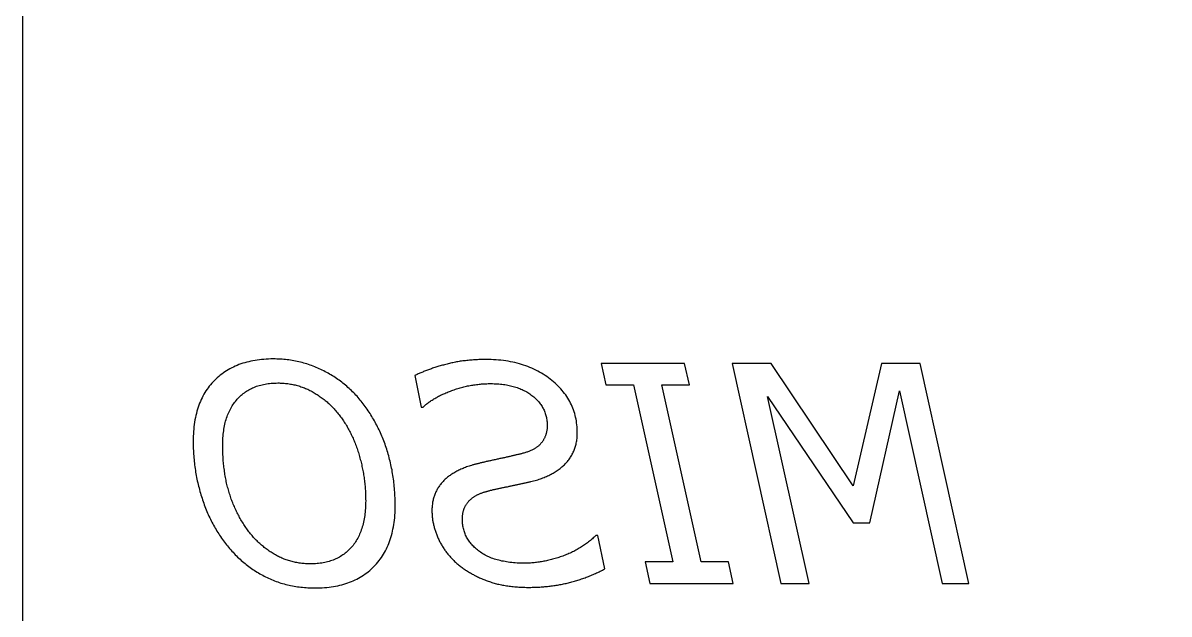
# Model space of a CAD drawing. Extents: x 0.1 to 5.4, y -0.8 to 9.9.
# Drawn here: x 0.074 to 2.662, y 7.257 to 8.592 of the extents above; entities that cross this region are included whole.
import ezdxf

# ---------------------------------------------------------------- set-up
doc = ezdxf.new("R2010")
doc.units = 0
doc.layers.add('CAPA_1', color=7, linetype='CONTINUOUS')

msp = doc.modelspace()

# ---------------------------------------------------------------- linework, layer by layer
at = {"layer": 'CAPA_1', "color": 7}
for points in [[(0.0738, 9.9262), (2.728, 9.9262), (2.728, 0.0738), (0.0738, 0.0738)], [(1.4898, 7.3264), (1.6782, 7.3264), (1.6676, 7.3747), (1.6054, 7.3747), (1.5166, 7.7744), (1.5789, 7.7744), (1.5683, 7.8227), (1.3799, 7.8227), (1.3904, 7.7744), (1.4527, 7.7744), (1.5415, 7.3747), (1.4792, 7.3747)], [(1.7858, 7.3264), (1.8497, 7.3264), (1.7558, 7.7481), (1.949, 7.4631), (1.9867, 7.4631), (2.0537, 7.7611), (2.1502, 7.3264), (2.2099, 7.3264), (2.1001, 7.8227), (2.0132, 7.8227), (1.949, 7.5464), (1.7638, 7.8227), (1.676, 7.8227)], [(0.4582, 7.6471)], [(0.5793, 7.4498)]]:
    msp.add_lwpolyline(points, close=True, dxfattribs=at)
for points in [[(0.6393, 7.833), (0.6339, 7.833), (0.6286, 7.8328), (0.6233, 7.8326), (0.6181, 7.8322), (0.613, 7.8318), (0.6079, 7.8312), (0.603, 7.8306), (0.5981, 7.8298), (0.5933, 7.829), (0.5885, 7.828), (0.5838, 7.8269), (0.5793, 7.8258), (0.5747, 7.8245), (0.5703, 7.8232), (0.5659, 7.8217), (0.5617, 7.8202), (0.5575, 7.8185), (0.5533, 7.8167), (0.5493, 7.8149), (0.5453, 7.8129), (0.5414, 7.8109), (0.5375, 7.8087), (0.5338, 7.8064), (0.5301, 7.8041), (0.5265, 7.8016), (0.523, 7.799), (0.5195, 7.7964), (0.5161, 7.7936), (0.5128, 7.7907), (0.5096, 7.7878), (0.5065, 7.7847)], [(0.7533, 7.8061), (0.75, 7.8078), (0.7466, 7.8094), (0.7432, 7.811), (0.7397, 7.8126), (0.7363, 7.8141), (0.7328, 7.8155), (0.7293, 7.8169), (0.7258, 7.8182), (0.7223, 7.8194), (0.7187, 7.8207), (0.7151, 7.8218), (0.7115, 7.8229), (0.7079, 7.8239), (0.7043, 7.8249), (0.7006, 7.8258), (0.697, 7.8267), (0.6933, 7.8275), (0.6895, 7.8283), (0.6858, 7.829), (0.682, 7.8296), (0.6783, 7.8302), (0.6745, 7.8308), (0.6706, 7.8312), (0.6668, 7.8317), (0.6629, 7.832), (0.6591, 7.8323), (0.6551, 7.8326), (0.6512, 7.8328), (0.6473, 7.8329), (0.6433, 7.833), (0.6393, 7.833)], [(1.0289, 7.8208), (1.0263, 7.8201), (1.0237, 7.8194), (1.0211, 7.8187), (1.0186, 7.818), (1.0161, 7.8172), (1.0135, 7.8165), (1.0111, 7.8158), (1.0086, 7.815), (1.0062, 7.8143), (1.0038, 7.8135), (1.0014, 7.8127), (0.999, 7.8119), (0.9967, 7.8111), (0.9944, 7.8103), (0.9921, 7.8095), (0.9898, 7.8087), (0.9876, 7.8079), (0.9853, 7.8071), (0.9831, 7.8062), (0.981, 7.8054), (0.9788, 7.8045), (0.9767, 7.8036), (0.9746, 7.8028), (0.9725, 7.8019), (0.9705, 7.801), (0.9685, 7.8001), (0.9665, 7.7992), (0.9645, 7.7982), (0.9625, 7.7973), (0.9606, 7.7964), (0.9587, 7.7954)], [(1.1193, 7.8318), (1.1161, 7.8318), (1.1129, 7.8318), (1.1098, 7.8317), (1.1066, 7.8316), (1.1035, 7.8315), (1.1004, 7.8314), (1.0973, 7.8312), (1.0942, 7.8311), (1.0912, 7.8309), (1.0881, 7.8307), (1.0851, 7.8304), (1.0821, 7.8302), (1.0792, 7.8299), (1.0762, 7.8296), (1.0733, 7.8292), (1.0704, 7.8289), (1.0675, 7.8285), (1.0646, 7.8281), (1.0617, 7.8277), (1.0589, 7.8272), (1.0561, 7.8267), (1.0533, 7.8262), (1.0505, 7.8257), (1.0477, 7.8252), (1.045, 7.8246), (1.0423, 7.824), (1.0396, 7.8234), (1.0369, 7.8228), (1.0342, 7.8221), (1.0316, 7.8215), (1.0289, 7.8208)], [(1.2685, 7.7845), (1.2647, 7.7875), (1.2609, 7.7904), (1.257, 7.7932), (1.253, 7.7959), (1.2489, 7.7985), (1.2448, 7.801), (1.2406, 7.8035), (1.2364, 7.8058), (1.2321, 7.808), (1.2277, 7.8101), (1.2232, 7.8121), (1.2187, 7.814), (1.2141, 7.8159), (1.2094, 7.8176), (1.2047, 7.8192), (1.1999, 7.8207), (1.195, 7.8222), (1.19, 7.8235), (1.185, 7.8247), (1.1799, 7.8259), (1.1748, 7.8269), (1.1695, 7.8278), (1.1642, 7.8287), (1.1589, 7.8294), (1.1534, 7.83), (1.1479, 7.8306), (1.1423, 7.831), (1.1367, 7.8314), (1.131, 7.8316), (1.1252, 7.8318), (1.1193, 7.8318)], [(0.8402, 7.7348), (0.8379, 7.7376), (0.8356, 7.7404), (0.8332, 7.7432), (0.8309, 7.746), (0.8284, 7.7487), (0.826, 7.7514), (0.8235, 7.754), (0.821, 7.7566), (0.8184, 7.7592), (0.8158, 7.7617), (0.8132, 7.7642), (0.8105, 7.7666), (0.8078, 7.769), (0.8051, 7.7714), (0.8023, 7.7737), (0.7995, 7.776), (0.7967, 7.7783), (0.7938, 7.7805), (0.7909, 7.7827), (0.788, 7.7849), (0.785, 7.787), (0.782, 7.7891), (0.7789, 7.7911), (0.7759, 7.7931), (0.7727, 7.7951), (0.7696, 7.797), (0.7664, 7.7989), (0.7632, 7.8007), (0.7599, 7.8025), (0.7567, 7.8043), (0.7533, 7.8061)], [(0.9587, 7.7954), (0.9731, 7.7244), (0.9775, 7.7244)], [(0.5065, 7.7847), (0.5034, 7.7816), (0.5004, 7.7783), (0.4976, 7.775), (0.4948, 7.7716), (0.4922, 7.7681), (0.4896, 7.7646), (0.4872, 7.7609), (0.4848, 7.7572), (0.4825, 7.7533), (0.4804, 7.7494), (0.4783, 7.7454), (0.4764, 7.7413), (0.4745, 7.7371), (0.4727, 7.7329), (0.4711, 7.7285), (0.4695, 7.7241), (0.4681, 7.7195), (0.4667, 7.7149), (0.4655, 7.7102), (0.4643, 7.7054), (0.4633, 7.7006), (0.4623, 7.6956), (0.4615, 7.6905), (0.4607, 7.6854), (0.4601, 7.6802), (0.4595, 7.6749), (0.459, 7.6695), (0.4587, 7.664), (0.4584, 7.6585), (0.4583, 7.6528), (0.4582, 7.6471)], [(0.5579, 7.7421), (0.56, 7.7444), (0.5622, 7.7467), (0.5644, 7.7489), (0.5667, 7.751), (0.5691, 7.753), (0.5715, 7.7549), (0.5739, 7.7568), (0.5764, 7.7586), (0.579, 7.7603), (0.5816, 7.7619), (0.5843, 7.7635), (0.587, 7.765), (0.5898, 7.7664), (0.5926, 7.7677), (0.5955, 7.769), (0.5985, 7.7702), (0.6015, 7.7713), (0.6045, 7.7723), (0.6077, 7.7733), (0.6108, 7.7742), (0.614, 7.775), (0.6173, 7.7757), (0.6206, 7.7763), (0.624, 7.7769), (0.6275, 7.7774), (0.6309, 7.7778), (0.6345, 7.7782), (0.6381, 7.7784), (0.6417, 7.7786), (0.6455, 7.7787), (0.6492, 7.7788)], [(0.6492, 7.7788), (0.6522, 7.7788), (0.6551, 7.7787), (0.658, 7.7786), (0.6609, 7.7784), (0.6637, 7.7782), (0.6666, 7.778), (0.6694, 7.7777), (0.6722, 7.7773), (0.675, 7.7769), (0.6778, 7.7765), (0.6805, 7.776), (0.6832, 7.7755), (0.686, 7.7749), (0.6886, 7.7743), (0.6913, 7.7736), (0.694, 7.7729), (0.6966, 7.7722), (0.6992, 7.7714), (0.7018, 7.7705), (0.7044, 7.7696), (0.707, 7.7687), (0.7095, 7.7677), (0.7121, 7.7667), (0.7146, 7.7656), (0.7171, 7.7645), (0.7195, 7.7633), (0.722, 7.7621), (0.7244, 7.7609), (0.7268, 7.7596), (0.7292, 7.7582), (0.7316, 7.7568)], [(1.0424, 7.7617), (1.0451, 7.7627), (1.0478, 7.7637), (1.0505, 7.7646), (1.0532, 7.7655), (1.056, 7.7664), (1.0587, 7.7672), (1.0615, 7.768), (1.0642, 7.7687), (1.067, 7.7695), (1.0698, 7.7702), (1.0726, 7.7708), (1.0754, 7.7715), (1.0782, 7.7721), (1.0811, 7.7727), (1.0839, 7.7732), (1.0867, 7.7737), (1.0896, 7.7742), (1.0924, 7.7746), (1.0953, 7.775), (1.0982, 7.7754), (1.1011, 7.7757), (1.104, 7.776), (1.1069, 7.7763), (1.1098, 7.7766), (1.1127, 7.7768), (1.1157, 7.7769), (1.1186, 7.7771), (1.1216, 7.7772), (1.1245, 7.7773), (1.1275, 7.7773), (1.1305, 7.7774)], [(1.1305, 7.7774), (1.1342, 7.7773), (1.1379, 7.7772), (1.1415, 7.7771), (1.1451, 7.7769), (1.1486, 7.7767), (1.1521, 7.7764), (1.1556, 7.776), (1.1589, 7.7756), (1.1623, 7.7751), (1.1656, 7.7746), (1.1688, 7.774), (1.172, 7.7734), (1.1751, 7.7727), (1.1782, 7.7719), (1.1813, 7.7711), (1.1843, 7.7703), (1.1872, 7.7693), (1.1901, 7.7684), (1.193, 7.7673), (1.1958, 7.7663), (1.1985, 7.7651), (1.2013, 7.7639), (1.2039, 7.7627), (1.2065, 7.7614), (1.2091, 7.76), (1.2116, 7.7586), (1.2141, 7.7571), (1.2165, 7.7556), (1.2188, 7.754), (1.2212, 7.7524), (1.2234, 7.7507)], [(1.3259, 7.6665), (1.3259, 7.6711), (1.3257, 7.6756), (1.3254, 7.68), (1.325, 7.6844), (1.3244, 7.6888), (1.3238, 7.6931), (1.323, 7.6974), (1.3221, 7.7016), (1.3211, 7.7057), (1.32, 7.7098), (1.3187, 7.7139), (1.3173, 7.7179), (1.3158, 7.7218), (1.3142, 7.7257), (1.3125, 7.7296), (1.3106, 7.7334), (1.3087, 7.7372), (1.3066, 7.7409), (1.3043, 7.7445), (1.302, 7.7481), (1.2996, 7.7517), (1.297, 7.7552), (1.2943, 7.7587), (1.2915, 7.7621), (1.2886, 7.7654), (1.2855, 7.7687), (1.2823, 7.772), (1.279, 7.7752), (1.2756, 7.7783), (1.2721, 7.7814), (1.2685, 7.7845)], [(0.525, 7.6378), (0.525, 7.6421), (0.5251, 7.6464), (0.5253, 7.6506), (0.5255, 7.6548), (0.5258, 7.6589), (0.5262, 7.6629), (0.5267, 7.6669), (0.5272, 7.6708), (0.5278, 7.6746), (0.5284, 7.6784), (0.5291, 7.6821), (0.5299, 7.6857), (0.5308, 7.6893), (0.5317, 7.6928), (0.5327, 7.6962), (0.5338, 7.6995), (0.5349, 7.7028), (0.5361, 7.7061), (0.5373, 7.7092), (0.5387, 7.7123), (0.5401, 7.7154), (0.5416, 7.7184), (0.5431, 7.7213), (0.5447, 7.7241), (0.5464, 7.7269), (0.5481, 7.7296), (0.5499, 7.7322), (0.5518, 7.7348), (0.5538, 7.7373), (0.5558, 7.7397), (0.5579, 7.7421)], [(0.7316, 7.7568), (0.734, 7.7554), (0.7363, 7.7539), (0.7386, 7.7525), (0.7409, 7.751), (0.7432, 7.7494), (0.7454, 7.7478), (0.7477, 7.7462), (0.7499, 7.7446), (0.7521, 7.7429), (0.7542, 7.7412), (0.7564, 7.7395), (0.7585, 7.7377), (0.7606, 7.7359), (0.7627, 7.7341), (0.7648, 7.7322), (0.7668, 7.7303), (0.7688, 7.7284), (0.7708, 7.7264), (0.7728, 7.7244), (0.7748, 7.7224), (0.7767, 7.7203), (0.7786, 7.7182), (0.7805, 7.7161), (0.7824, 7.7139), (0.7842, 7.7117), (0.786, 7.7095), (0.7878, 7.7072), (0.7896, 7.7049), (0.7914, 7.7026), (0.7931, 7.7003), (0.7948, 7.6979)], [(0.9775, 7.7244), (0.979, 7.7258), (0.9805, 7.7272), (0.9821, 7.7286), (0.9837, 7.7299), (0.9853, 7.7313), (0.987, 7.7326), (0.9888, 7.7339), (0.9905, 7.7352), (0.9923, 7.7365), (0.9942, 7.7378), (0.9961, 7.739), (0.998, 7.7403), (1, 7.7415), (1.002, 7.7428), (1.004, 7.744), (1.0061, 7.7452), (1.0083, 7.7464), (1.0104, 7.7476), (1.0126, 7.7487), (1.0149, 7.7499), (1.0172, 7.751), (1.0195, 7.7521), (1.0219, 7.7533), (1.0243, 7.7544), (1.0268, 7.7554), (1.0293, 7.7565), (1.0318, 7.7576), (1.0344, 7.7586), (1.037, 7.7597), (1.0397, 7.7607), (1.0424, 7.7617)], [(1.2234, 7.7507), (1.2256, 7.749), (1.2277, 7.7472), (1.2298, 7.7454), (1.2318, 7.7436), (1.2337, 7.7417), (1.2355, 7.7398), (1.2372, 7.7379), (1.2389, 7.736), (1.2405, 7.734), (1.2421, 7.732), (1.2436, 7.73), (1.245, 7.7279), (1.2463, 7.7258), (1.2475, 7.7237), (1.2487, 7.7215), (1.2498, 7.7194), (1.2509, 7.7171), (1.2519, 7.7149), (1.2528, 7.7126), (1.2536, 7.7103), (1.2543, 7.708), (1.255, 7.7056), (1.2556, 7.7033), (1.2562, 7.7008), (1.2566, 7.6984), (1.257, 7.6959), (1.2573, 7.6934), (1.2576, 7.6909), (1.2578, 7.6883), (1.2579, 7.6857), (1.2579, 7.6831)], [(0.8954, 7.6294), (0.8942, 7.6332), (0.8929, 7.637), (0.8916, 7.6407), (0.8902, 7.6444), (0.8888, 7.6481), (0.8874, 7.6518), (0.8859, 7.6554), (0.8844, 7.659), (0.8829, 7.6626), (0.8813, 7.6662), (0.8797, 7.6697), (0.8781, 7.6732), (0.8764, 7.6767), (0.8747, 7.6801), (0.8729, 7.6835), (0.8712, 7.6869), (0.8693, 7.6903), (0.8675, 7.6936), (0.8656, 7.697), (0.8637, 7.7003), (0.8617, 7.7035), (0.8597, 7.7068), (0.8577, 7.71), (0.8556, 7.7132), (0.8535, 7.7163), (0.8514, 7.7195), (0.8492, 7.7226), (0.847, 7.7257), (0.8448, 7.7287), (0.8425, 7.7317), (0.8402, 7.7348)], [(0.7948, 7.6979), (0.7965, 7.6955), (0.7981, 7.6931), (0.7997, 7.6907), (0.8012, 7.6882), (0.8028, 7.6857), (0.8043, 7.6832), (0.8058, 7.6807), (0.8072, 7.6781), (0.8087, 7.6756), (0.8101, 7.673), (0.8115, 7.6703), (0.8129, 7.6677), (0.8142, 7.665), (0.8155, 7.6623), (0.8168, 7.6596), (0.8181, 7.6568), (0.8193, 7.654), (0.8205, 7.6512), (0.8217, 7.6484), (0.8229, 7.6456), (0.824, 7.6427), (0.8252, 7.6398), (0.8263, 7.6369), (0.8273, 7.6339), (0.8284, 7.6309), (0.8294, 7.6279), (0.8304, 7.6249), (0.8314, 7.6219), (0.8323, 7.6188), (0.8332, 7.6157), (0.8341, 7.6126)], [(1.2579, 7.6831), (1.2579, 7.6816), (1.2579, 7.6802), (1.2578, 7.6789), (1.2577, 7.6775), (1.2576, 7.6761), (1.2575, 7.6748), (1.2573, 7.6734), (1.2571, 7.6721), (1.2569, 7.6708), (1.2566, 7.6694), (1.2564, 7.6681), (1.2561, 7.6669), (1.2557, 7.6656), (1.2554, 7.6643), (1.255, 7.663), (1.2546, 7.6618), (1.2542, 7.6606), (1.2537, 7.6593), (1.2532, 7.6581), (1.2527, 7.6569), (1.2522, 7.6557), (1.2516, 7.6546), (1.2511, 7.6534), (1.2505, 7.6522), (1.2498, 7.6511), (1.2492, 7.65), (1.2485, 7.6488), (1.2478, 7.6477), (1.247, 7.6466), (1.2463, 7.6455), (1.2455, 7.6444)], [(1.2985, 7.5962), (1.3002, 7.5981), (1.3019, 7.5999), (1.3035, 7.6018), (1.3051, 7.6038), (1.3066, 7.6057), (1.3081, 7.6077), (1.3095, 7.6097), (1.3108, 7.6117), (1.3121, 7.6138), (1.3133, 7.6159), (1.3145, 7.618), (1.3156, 7.6202), (1.3167, 7.6224), (1.3177, 7.6246), (1.3186, 7.6268), (1.3195, 7.6291), (1.3203, 7.6314), (1.3211, 7.6337), (1.3218, 7.6361), (1.3225, 7.6384), (1.3231, 7.6408), (1.3236, 7.6433), (1.3241, 7.6458), (1.3245, 7.6482), (1.3249, 7.6508), (1.3252, 7.6533), (1.3255, 7.6559), (1.3257, 7.6585), (1.3258, 7.6611), (1.3259, 7.6638), (1.3259, 7.6665)], [(0.4582, 7.6471), (0.4583, 7.6429), (0.4583, 7.6387), (0.4584, 7.6346), (0.4586, 7.6305), (0.4587, 7.6263), (0.459, 7.6222), (0.4592, 7.6181), (0.4595, 7.614), (0.4598, 7.6099), (0.4602, 7.6058), (0.4606, 7.6018), (0.4611, 7.5977), (0.4616, 7.5937), (0.4621, 7.5896), (0.4627, 7.5856), (0.4633, 7.5816), (0.4639, 7.5775), (0.4646, 7.5735), (0.4653, 7.5696), (0.4661, 7.5656), (0.4669, 7.5616), (0.4677, 7.5576), (0.4686, 7.5537), (0.4695, 7.5497), (0.4705, 7.5458), (0.4715, 7.5419), (0.4725, 7.538), (0.4736, 7.5341), (0.4747, 7.5302), (0.4759, 7.5263), (0.4771, 7.5224)], [(0.5387, 7.5344), (0.5379, 7.5375), (0.537, 7.5405), (0.5362, 7.5436), (0.5354, 7.5467), (0.5347, 7.5498), (0.5339, 7.553), (0.5332, 7.5561), (0.5326, 7.5593), (0.5319, 7.5625), (0.5313, 7.5657), (0.5307, 7.569), (0.5302, 7.5722), (0.5296, 7.5755), (0.5291, 7.5788), (0.5287, 7.5821), (0.5282, 7.5854), (0.5278, 7.5888), (0.5274, 7.5922), (0.5271, 7.5956), (0.5267, 7.599), (0.5264, 7.6024), (0.5262, 7.6059), (0.5259, 7.6093), (0.5257, 7.6128), (0.5255, 7.6163), (0.5254, 7.6198), (0.5252, 7.6234), (0.5251, 7.627), (0.5251, 7.6305), (0.525, 7.6341), (0.525, 7.6378)], [(1.2455, 7.6444), (1.2446, 7.6434), (1.2438, 7.6423), (1.2429, 7.6413), (1.2419, 7.6403), (1.2409, 7.6393), (1.2399, 7.6383), (1.2388, 7.6373), (1.2377, 7.6364), (1.2366, 7.6355), (1.2354, 7.6346), (1.2342, 7.6337), (1.2329, 7.6328), (1.2316, 7.6319), (1.2302, 7.6311), (1.2289, 7.6303), (1.2274, 7.6295), (1.2259, 7.6287), (1.2244, 7.6279), (1.2229, 7.6271), (1.2213, 7.6264), (1.2197, 7.6257), (1.218, 7.625), (1.2163, 7.6243), (1.2145, 7.6236), (1.2127, 7.623), (1.2109, 7.6223), (1.209, 7.6217), (1.2071, 7.6211), (1.2051, 7.6205), (1.2031, 7.62), (1.2011, 7.6194)], [(0.8341, 7.6126), (0.835, 7.6094), (0.8358, 7.6063), (0.8367, 7.6032), (0.8374, 7.6), (0.8382, 7.5969), (0.8389, 7.5937), (0.8396, 7.5906), (0.8403, 7.5874), (0.8409, 7.5842), (0.8416, 7.5811), (0.8421, 7.5779), (0.8427, 7.5747), (0.8432, 7.5715), (0.8437, 7.5683), (0.8442, 7.5651), (0.8446, 7.5619), (0.8451, 7.5586), (0.8454, 7.5554), (0.8458, 7.5522), (0.8461, 7.5489), (0.8464, 7.5457), (0.8467, 7.5424), (0.8469, 7.5392), (0.8472, 7.5359), (0.8473, 7.5326), (0.8475, 7.5293), (0.8476, 7.5261), (0.8477, 7.5228), (0.8478, 7.5195), (0.8478, 7.5162), (0.8479, 7.5129)], [(0.9146, 7.5024), (0.9146, 7.5068), (0.9145, 7.5112), (0.9144, 7.5155), (0.9143, 7.5198), (0.9141, 7.5242), (0.9139, 7.5284), (0.9136, 7.5327), (0.9133, 7.537), (0.913, 7.5412), (0.9126, 7.5454), (0.9122, 7.5496), (0.9117, 7.5538), (0.9112, 7.5579), (0.9107, 7.562), (0.9101, 7.5662), (0.9095, 7.5703), (0.9088, 7.5743), (0.9081, 7.5784), (0.9074, 7.5824), (0.9066, 7.5865), (0.9058, 7.5905), (0.905, 7.5944), (0.9041, 7.5984), (0.9031, 7.6023), (0.9021, 7.6063), (0.9011, 7.6102), (0.9001, 7.6141), (0.899, 7.6179), (0.8978, 7.6218), (0.8967, 7.6256), (0.8954, 7.6294)], [(1.2011, 7.6194), (1.1997, 7.6191), (1.1984, 7.6187), (1.197, 7.6184), (1.1956, 7.6181), (1.1941, 7.6177), (1.1927, 7.6174), (1.1912, 7.617), (1.1896, 7.6166), (1.1881, 7.6163), (1.1865, 7.6159), (1.1849, 7.6155), (1.1832, 7.6151), (1.1816, 7.6148), (1.1799, 7.6144), (1.1782, 7.614), (1.1764, 7.6136), (1.1746, 7.6132), (1.1728, 7.6128), (1.171, 7.6123), (1.1691, 7.6119), (1.1672, 7.6115), (1.1653, 7.6111), (1.1634, 7.6107), (1.1614, 7.6102), (1.1594, 7.6098), (1.1574, 7.6093), (1.1553, 7.6089), (1.1532, 7.6084), (1.1511, 7.608), (1.149, 7.6075), (1.1468, 7.6071)], [(1.0899, 7.5937), (1.087, 7.5928), (1.0842, 7.5919), (1.0814, 7.591), (1.0786, 7.5901), (1.0759, 7.5892), (1.0732, 7.5882), (1.0706, 7.5872), (1.068, 7.5861), (1.0655, 7.5851), (1.063, 7.584), (1.0605, 7.5829), (1.0581, 7.5817), (1.0558, 7.5806), (1.0535, 7.5794), (1.0512, 7.5781), (1.049, 7.5769), (1.0468, 7.5756), (1.0447, 7.5743), (1.0426, 7.573), (1.0406, 7.5717), (1.0386, 7.5703), (1.0367, 7.5689), (1.0348, 7.5674), (1.0329, 7.566), (1.0311, 7.5645), (1.0294, 7.563), (1.0277, 7.5615), (1.026, 7.5599), (1.0244, 7.5583), (1.0228, 7.5567), (1.0213, 7.5551)], [(1.1468, 7.6071), (1.1446, 7.6066), (1.1425, 7.6061), (1.1403, 7.6057), (1.1382, 7.6052), (1.1361, 7.6048), (1.1341, 7.6043), (1.132, 7.6039), (1.13, 7.6034), (1.128, 7.603), (1.1261, 7.6025), (1.1241, 7.6021), (1.1222, 7.6017), (1.1203, 7.6012), (1.1184, 7.6008), (1.1166, 7.6003), (1.1147, 7.5999), (1.1129, 7.5995), (1.1111, 7.5991), (1.1094, 7.5986), (1.1076, 7.5982), (1.1059, 7.5978), (1.1042, 7.5974), (1.1025, 7.5969), (1.1009, 7.5965), (1.0992, 7.5961), (1.0976, 7.5957), (1.0961, 7.5953), (1.0945, 7.5949), (1.093, 7.5945), (1.0914, 7.5941), (1.0899, 7.5937)], [(1.2209, 7.5563), (1.2241, 7.557), (1.2272, 7.5579), (1.2304, 7.5587), (1.2334, 7.5596), (1.2365, 7.5605), (1.2394, 7.5614), (1.2424, 7.5624), (1.2452, 7.5634), (1.2481, 7.5644), (1.2509, 7.5655), (1.2536, 7.5666), (1.2563, 7.5678), (1.2589, 7.569), (1.2615, 7.5702), (1.2641, 7.5714), (1.2666, 7.5727), (1.269, 7.5741), (1.2715, 7.5754), (1.2738, 7.5768), (1.2761, 7.5782), (1.2784, 7.5797), (1.2806, 7.5812), (1.2828, 7.5827), (1.2849, 7.5843), (1.287, 7.5859), (1.289, 7.5875), (1.291, 7.5892), (1.2929, 7.5909), (1.2948, 7.5926), (1.2967, 7.5944), (1.2985, 7.5962)], [(0.5793, 7.4498), (0.5776, 7.4522), (0.5759, 7.4547), (0.5742, 7.4572), (0.5726, 7.4597), (0.571, 7.4622), (0.5694, 7.4648), (0.5678, 7.4674), (0.5663, 7.4699), (0.5648, 7.4726), (0.5633, 7.4752), (0.5619, 7.4778), (0.5605, 7.4805), (0.5591, 7.4832), (0.5577, 7.4859), (0.5564, 7.4886), (0.5551, 7.4913), (0.5538, 7.494), (0.5525, 7.4968), (0.5513, 7.4996), (0.5501, 7.5024), (0.5489, 7.5052), (0.5478, 7.5081), (0.5467, 7.5109), (0.5456, 7.5138), (0.5445, 7.5167), (0.5435, 7.5196), (0.5425, 7.5225), (0.5415, 7.5255), (0.5406, 7.5285), (0.5396, 7.5314), (0.5387, 7.5344)], [(1.0213, 7.5551), (1.0198, 7.5534), (1.0183, 7.5517), (1.0169, 7.55), (1.0156, 7.5482), (1.0143, 7.5464), (1.013, 7.5446), (1.0118, 7.5428), (1.0107, 7.5409), (1.0095, 7.539), (1.0085, 7.5371), (1.0075, 7.5352), (1.0065, 7.5332), (1.0056, 7.5312), (1.0048, 7.5292), (1.0039, 7.5271), (1.0032, 7.525), (1.0025, 7.5229), (1.0018, 7.5208), (1.0012, 7.5186), (1.0006, 7.5164), (1.0001, 7.5142), (0.9996, 7.5119), (0.9992, 7.5096), (0.9988, 7.5073), (0.9985, 7.505), (0.9983, 7.5026), (0.998, 7.5002), (0.9979, 7.4978), (0.9977, 7.4954), (0.9977, 7.4929), (0.9976, 7.4904)], [(1.0794, 7.5103), (1.0802, 7.5113), (1.0811, 7.5123), (1.082, 7.5132), (1.0829, 7.5141), (1.0838, 7.515), (1.0848, 7.5159), (1.0858, 7.5168), (1.0868, 7.5177), (1.0878, 7.5185), (1.0889, 7.5194), (1.09, 7.5202), (1.0911, 7.521), (1.0922, 7.5218), (1.0934, 7.5225), (1.0946, 7.5233), (1.0958, 7.524), (1.0971, 7.5247), (1.0983, 7.5254), (1.0996, 7.5261), (1.1009, 7.5268), (1.1023, 7.5274), (1.1036, 7.528), (1.105, 7.5287), (1.1064, 7.5293), (1.1079, 7.5298), (1.1094, 7.5304), (1.1109, 7.531), (1.1124, 7.5315), (1.1139, 7.532), (1.1155, 7.5325), (1.1171, 7.533)], [(1.1171, 7.533), (1.1184, 7.5334), (1.1198, 7.5338), (1.1212, 7.5342), (1.1226, 7.5346), (1.124, 7.5349), (1.1254, 7.5353), (1.1269, 7.5357), (1.1283, 7.5361), (1.1298, 7.5365), (1.1313, 7.5368), (1.1328, 7.5372), (1.1343, 7.5376), (1.1359, 7.538), (1.1375, 7.5383), (1.139, 7.5387), (1.1406, 7.5391), (1.1422, 7.5394), (1.1439, 7.5398), (1.1455, 7.5402), (1.1472, 7.5405), (1.1489, 7.5409), (1.1506, 7.5412), (1.1523, 7.5416), (1.154, 7.5419), (1.1558, 7.5423), (1.1575, 7.5426), (1.1593, 7.543), (1.1611, 7.5433), (1.1629, 7.5436), (1.1647, 7.544), (1.1666, 7.5443)], [(1.1666, 7.5443), (1.1684, 7.5447), (1.1702, 7.5451), (1.1721, 7.5455), (1.1739, 7.5459), (1.1757, 7.5463), (1.1775, 7.5467), (1.1793, 7.5471), (1.1811, 7.5475), (1.1829, 7.5479), (1.1847, 7.5482), (1.1864, 7.5486), (1.1882, 7.549), (1.19, 7.5494), (1.1917, 7.5498), (1.1935, 7.5502), (1.1952, 7.5506), (1.197, 7.551), (1.1987, 7.5513), (1.2005, 7.5517), (1.2022, 7.5521), (1.2039, 7.5525), (1.2056, 7.5529), (1.2073, 7.5533), (1.2091, 7.5536), (1.2108, 7.554), (1.2125, 7.5544), (1.2142, 7.5548), (1.2158, 7.5551), (1.2175, 7.5555), (1.2192, 7.5559), (1.2209, 7.5563)], [(0.4771, 7.5224), (0.4783, 7.5186), (0.4796, 7.5147), (0.4808, 7.5109), (0.4822, 7.5072), (0.4835, 7.5034), (0.4849, 7.4997), (0.4863, 7.4961), (0.4878, 7.4924), (0.4893, 7.4888), (0.4908, 7.4852), (0.4924, 7.4817), (0.494, 7.4781), (0.4956, 7.4746), (0.4973, 7.4712), (0.499, 7.4677), (0.5007, 7.4643), (0.5025, 7.4609), (0.5043, 7.4576), (0.5062, 7.4543), (0.508, 7.451), (0.51, 7.4477), (0.5119, 7.4445), (0.5139, 7.4413), (0.5159, 7.4381), (0.518, 7.435), (0.5201, 7.4319), (0.5222, 7.4288), (0.5244, 7.4257), (0.5266, 7.4227), (0.5288, 7.4197), (0.5311, 7.4168)], [(0.8479, 7.5129), (0.8478, 7.5085), (0.8477, 7.5041), (0.8476, 7.4999), (0.8473, 7.4957), (0.847, 7.4915), (0.8466, 7.4875), (0.8462, 7.4835), (0.8457, 7.4795), (0.8451, 7.4757), (0.8445, 7.4719), (0.8438, 7.4681), (0.843, 7.4644), (0.8421, 7.4608), (0.8412, 7.4573), (0.8402, 7.4538), (0.8392, 7.4504), (0.8381, 7.4471), (0.8369, 7.4438), (0.8356, 7.4406), (0.8343, 7.4374), (0.8329, 7.4344), (0.8315, 7.4313), (0.8299, 7.4284), (0.8283, 7.4255), (0.8267, 7.4227), (0.8249, 7.4199), (0.8232, 7.4173), (0.8213, 7.4146), (0.8194, 7.4121), (0.8174, 7.4096), (0.8153, 7.4072)], [(1.0663, 7.472), (1.0663, 7.4735), (1.0664, 7.4749), (1.0664, 7.4764), (1.0665, 7.4778), (1.0666, 7.4792), (1.0668, 7.4806), (1.067, 7.482), (1.0672, 7.4833), (1.0674, 7.4847), (1.0677, 7.486), (1.0679, 7.4873), (1.0683, 7.4886), (1.0686, 7.4899), (1.069, 7.4912), (1.0694, 7.4924), (1.0698, 7.4937), (1.0702, 7.4949), (1.0707, 7.4961), (1.0712, 7.4973), (1.0718, 7.4985), (1.0723, 7.4996), (1.0729, 7.5008), (1.0735, 7.5019), (1.0741, 7.503), (1.0748, 7.5041), (1.0755, 7.5052), (1.0762, 7.5062), (1.077, 7.5073), (1.0778, 7.5083), (1.0786, 7.5093), (1.0794, 7.5103)], [(0.8667, 7.3645), (0.8697, 7.3676), (0.8727, 7.3709), (0.8755, 7.3742), (0.8783, 7.3777), (0.8809, 7.3812), (0.8835, 7.3848), (0.8859, 7.3885), (0.8882, 7.3923), (0.8905, 7.3961), (0.8926, 7.4001), (0.8947, 7.4041), (0.8966, 7.4082), (0.8985, 7.4124), (0.9002, 7.4167), (0.9018, 7.421), (0.9034, 7.4255), (0.9048, 7.43), (0.9062, 7.4347), (0.9074, 7.4394), (0.9086, 7.4442), (0.9096, 7.449), (0.9106, 7.454), (0.9114, 7.459), (0.9122, 7.4642), (0.9128, 7.4694), (0.9134, 7.4747), (0.9138, 7.4801), (0.9142, 7.4855), (0.9144, 7.4911), (0.9146, 7.4967), (0.9146, 7.5024)], [(0.9976, 7.4904), (0.9977, 7.4883), (0.9977, 7.4862), (0.9978, 7.4841), (0.9979, 7.482), (0.998, 7.4798), (0.9982, 7.4777), (0.9984, 7.4756), (0.9987, 7.4735), (0.9989, 7.4714), (0.9992, 7.4693), (0.9996, 7.4672), (0.9999, 7.4651), (1.0003, 7.463), (1.0008, 7.4609), (1.0012, 7.4588), (1.0017, 7.4567), (1.0023, 7.4547), (1.0028, 7.4526), (1.0034, 7.4505), (1.004, 7.4484), (1.0047, 7.4463), (1.0054, 7.4442), (1.0061, 7.4421), (1.0068, 7.44), (1.0076, 7.4379), (1.0084, 7.4358), (1.0093, 7.4337), (1.0101, 7.4317), (1.0111, 7.4296), (1.012, 7.4275), (1.013, 7.4254)], [(1.1027, 7.4), (1.1004, 7.4018), (1.0982, 7.4037), (1.096, 7.4056), (1.0939, 7.4075), (1.0919, 7.4095), (1.09, 7.4115), (1.0881, 7.4135), (1.0863, 7.4156), (1.0846, 7.4177), (1.083, 7.4198), (1.0815, 7.422), (1.08, 7.4242), (1.0786, 7.4264), (1.0772, 7.4287), (1.076, 7.431), (1.0748, 7.4333), (1.0737, 7.4356), (1.0727, 7.438), (1.0718, 7.4405), (1.0709, 7.4429), (1.0701, 7.4454), (1.0694, 7.4479), (1.0687, 7.4505), (1.0682, 7.453), (1.0677, 7.4556), (1.0672, 7.4583), (1.0669, 7.461), (1.0666, 7.4637), (1.0665, 7.4664), (1.0663, 7.4692), (1.0663, 7.472)], [(0.6416, 7.3922), (0.6392, 7.3936), (0.6368, 7.395), (0.6345, 7.3965), (0.6322, 7.398), (0.6299, 7.3995), (0.6277, 7.4011), (0.6254, 7.4027), (0.6232, 7.4043), (0.621, 7.4059), (0.6189, 7.4076), (0.6168, 7.4093), (0.6146, 7.4111), (0.6126, 7.4128), (0.6105, 7.4146), (0.6085, 7.4165), (0.6065, 7.4183), (0.6045, 7.4202), (0.6025, 7.4221), (0.6006, 7.4241), (0.5987, 7.4261), (0.5968, 7.4281), (0.5949, 7.4301), (0.5931, 7.4322), (0.5913, 7.4343), (0.5895, 7.4364), (0.5877, 7.4386), (0.586, 7.4407), (0.5843, 7.443), (0.5826, 7.4452), (0.5809, 7.4475), (0.5793, 7.4498)], [(1.3681, 7.4347), (1.3661, 7.4328), (1.3641, 7.4309), (1.362, 7.429), (1.36, 7.4271), (1.3578, 7.4253), (1.3557, 7.4235), (1.3535, 7.4217), (1.3514, 7.42), (1.3491, 7.4183), (1.3469, 7.4166), (1.3446, 7.4149), (1.3423, 7.4133), (1.34, 7.4117), (1.3376, 7.4102), (1.3352, 7.4086), (1.3328, 7.4071), (1.3303, 7.4056), (1.3279, 7.4042), (1.3254, 7.4028), (1.3228, 7.4014), (1.3203, 7.4), (1.3177, 7.3987), (1.315, 7.3974), (1.3124, 7.3961), (1.3097, 7.3949), (1.307, 7.3937), (1.3043, 7.3925), (1.3015, 7.3913), (1.2987, 7.3902), (1.2959, 7.3891), (1.293, 7.388)], [(1.3879, 7.359), (1.3726, 7.4347), (1.3681, 7.4347)], [(0.5311, 7.4168), (0.5334, 7.4137), (0.5358, 7.4108), (0.5382, 7.4078), (0.5407, 7.405), (0.5432, 7.4021), (0.5457, 7.3993), (0.5483, 7.3966), (0.5508, 7.3938), (0.5534, 7.3912), (0.5561, 7.3885), (0.5587, 7.3859), (0.5614, 7.3834), (0.5642, 7.3809), (0.5669, 7.3784), (0.5697, 7.376), (0.5726, 7.3736), (0.5754, 7.3712), (0.5783, 7.3689), (0.5812, 7.3667), (0.5842, 7.3645), (0.5871, 7.3623), (0.5901, 7.3601), (0.5932, 7.358), (0.5962, 7.356), (0.5993, 7.354), (0.6025, 7.352), (0.6056, 7.3501), (0.6088, 7.3482), (0.612, 7.3464), (0.6153, 7.3446), (0.6186, 7.3428)], [(0.8153, 7.4072), (0.8131, 7.4049), (0.8109, 7.4026), (0.8087, 7.4004), (0.8064, 7.3983), (0.804, 7.3963), (0.8016, 7.3944), (0.7991, 7.3925), (0.7966, 7.3907), (0.794, 7.389), (0.7913, 7.3873), (0.7886, 7.3858), (0.7859, 7.3843), (0.7831, 7.3829), (0.7802, 7.3815), (0.7773, 7.3803), (0.7744, 7.3791), (0.7713, 7.378), (0.7683, 7.377), (0.7651, 7.376), (0.7619, 7.3751), (0.7587, 7.3743), (0.7554, 7.3736), (0.7521, 7.373), (0.7487, 7.3724), (0.7452, 7.3719), (0.7417, 7.3715), (0.7381, 7.3711), (0.7345, 7.3709), (0.7308, 7.3707), (0.7271, 7.3705), (0.7233, 7.3705)], [(1.013, 7.4254), (1.014, 7.4233), (1.015, 7.4213), (1.0161, 7.4192), (1.0171, 7.4172), (1.0182, 7.4152), (1.0194, 7.4132), (1.0205, 7.4113), (1.0217, 7.4093), (1.0229, 7.4074), (1.0241, 7.4055), (1.0254, 7.4036), (1.0267, 7.4017), (1.028, 7.3999), (1.0293, 7.3981), (1.0306, 7.3963), (1.032, 7.3945), (1.0334, 7.3927), (1.0349, 7.391), (1.0363, 7.3892), (1.0378, 7.3875), (1.0393, 7.3858), (1.0408, 7.3842), (1.0424, 7.3825), (1.044, 7.3809), (1.0456, 7.3793), (1.0472, 7.3777), (1.0489, 7.3761), (1.0506, 7.3746), (1.0523, 7.373), (1.054, 7.3715), (1.0558, 7.37)], [(0.7233, 7.3705), (0.7204, 7.3705), (0.7175, 7.3706), (0.7147, 7.3707), (0.7118, 7.3709), (0.709, 7.3711), (0.7062, 7.3713), (0.7034, 7.3716), (0.7006, 7.372), (0.6979, 7.3723), (0.6951, 7.3728), (0.6924, 7.3732), (0.6897, 7.3738), (0.687, 7.3743), (0.6843, 7.3749), (0.6817, 7.3756), (0.679, 7.3763), (0.6764, 7.377), (0.6738, 7.3778), (0.6712, 7.3786), (0.6687, 7.3795), (0.6661, 7.3804), (0.6636, 7.3814), (0.6611, 7.3824), (0.6586, 7.3835), (0.6561, 7.3846), (0.6536, 7.3857), (0.6512, 7.3869), (0.6487, 7.3882), (0.6463, 7.3895), (0.6439, 7.3908), (0.6416, 7.3922)], [(1.2068, 7.372), (1.2025, 7.372), (1.1982, 7.3721), (1.194, 7.3722), (1.1898, 7.3724), (1.1857, 7.3727), (1.1817, 7.373), (1.1777, 7.3734), (1.1738, 7.3738), (1.17, 7.3743), (1.1663, 7.3749), (1.1626, 7.3755), (1.1589, 7.3762), (1.1554, 7.3769), (1.1519, 7.3777), (1.1485, 7.3785), (1.1451, 7.3794), (1.1418, 7.3804), (1.1386, 7.3814), (1.1354, 7.3825), (1.1323, 7.3836), (1.1293, 7.3848), (1.1264, 7.3861), (1.1235, 7.3874), (1.1206, 7.3888), (1.1179, 7.3902), (1.1152, 7.3917), (1.1126, 7.3932), (1.11, 7.3948), (1.1075, 7.3965), (1.1051, 7.3982), (1.1027, 7.4)], [(1.293, 7.388), (1.2902, 7.387), (1.2873, 7.386), (1.2844, 7.3851), (1.2816, 7.3841), (1.2787, 7.3833), (1.2759, 7.3824), (1.273, 7.3816), (1.2702, 7.3808), (1.2674, 7.3801), (1.2645, 7.3793), (1.2617, 7.3787), (1.2589, 7.378), (1.2561, 7.3774), (1.2533, 7.3768), (1.2505, 7.3763), (1.2477, 7.3757), (1.245, 7.3753), (1.2422, 7.3748), (1.2394, 7.3744), (1.2367, 7.374), (1.2339, 7.3736), (1.2312, 7.3733), (1.2285, 7.373), (1.2257, 7.3728), (1.223, 7.3726), (1.2203, 7.3724), (1.2176, 7.3722), (1.2149, 7.3721), (1.2122, 7.372), (1.2095, 7.372), (1.2068, 7.372)], [(0.7339, 7.3161), (0.7393, 7.3162), (0.7447, 7.3163), (0.7499, 7.3166), (0.7552, 7.3169), (0.7603, 7.3174), (0.7653, 7.3179), (0.7703, 7.3186), (0.7752, 7.3193), (0.7801, 7.3202), (0.7848, 7.3212), (0.7895, 7.3222), (0.7941, 7.3234), (0.7986, 7.3246), (0.803, 7.326), (0.8074, 7.3274), (0.8117, 7.329), (0.8159, 7.3307), (0.82, 7.3324), (0.8241, 7.3343), (0.828, 7.3362), (0.8319, 7.3383), (0.8358, 7.3405), (0.8395, 7.3427), (0.8432, 7.3451), (0.8468, 7.3476), (0.8503, 7.3501), (0.8537, 7.3528), (0.8571, 7.3556), (0.8604, 7.3584), (0.8636, 7.3614), (0.8667, 7.3645)], [(1.0558, 7.37), (1.0577, 7.3685), (1.0596, 7.3669), (1.0615, 7.3654), (1.0635, 7.3639), (1.0655, 7.3624), (1.0675, 7.3609), (1.0696, 7.3595), (1.0716, 7.358), (1.0737, 7.3566), (1.0758, 7.3553), (1.0779, 7.3539), (1.08, 7.3526), (1.0822, 7.3512), (1.0844, 7.3499), (1.0866, 7.3487), (1.0888, 7.3474), (1.0911, 7.3462), (1.0933, 7.345), (1.0956, 7.3438), (1.0979, 7.3427), (1.1003, 7.3415), (1.1026, 7.3404), (1.105, 7.3393), (1.1074, 7.3382), (1.1098, 7.3372), (1.1122, 7.3361), (1.1147, 7.3351), (1.1172, 7.3341), (1.1197, 7.3332), (1.1222, 7.3322), (1.1247, 7.3313)], [(1.3058, 7.3276), (1.3085, 7.3283), (1.3112, 7.329), (1.3139, 7.3297), (1.3166, 7.3305), (1.3193, 7.3313), (1.322, 7.332), (1.3246, 7.3328), (1.3273, 7.3337), (1.33, 7.3345), (1.3326, 7.3354), (1.3353, 7.3363), (1.338, 7.3372), (1.3406, 7.3382), (1.3433, 7.3392), (1.3459, 7.3401), (1.3486, 7.3412), (1.3512, 7.3422), (1.3539, 7.3432), (1.3565, 7.3443), (1.3591, 7.3454), (1.3618, 7.3465), (1.3644, 7.3477), (1.367, 7.3489), (1.3696, 7.35), (1.3723, 7.3513), (1.3749, 7.3525), (1.3775, 7.3538), (1.3801, 7.355), (1.3827, 7.3563), (1.3853, 7.3577), (1.3879, 7.359)], [(0.6186, 7.3428), (0.6219, 7.3411), (0.6252, 7.3395), (0.6286, 7.3379), (0.632, 7.3364), (0.6354, 7.3349), (0.6388, 7.3335), (0.6423, 7.3321), (0.6458, 7.3308), (0.6493, 7.3296), (0.6529, 7.3284), (0.6565, 7.3272), (0.6601, 7.3261), (0.6637, 7.3251), (0.6674, 7.3241), (0.6711, 7.3232), (0.6748, 7.3224), (0.6785, 7.3216), (0.6823, 7.3208), (0.6861, 7.3201), (0.6899, 7.3195), (0.6938, 7.3189), (0.6977, 7.3184), (0.7016, 7.3179), (0.7055, 7.3175), (0.7095, 7.3171), (0.7135, 7.3168), (0.7175, 7.3166), (0.7216, 7.3164), (0.7256, 7.3162), (0.7297, 7.3162), (0.7339, 7.3161)], [(1.1247, 7.3313), (1.1273, 7.3304), (1.1299, 7.3296), (1.1325, 7.3287), (1.1351, 7.3279), (1.1378, 7.3272), (1.1405, 7.3264), (1.1432, 7.3257), (1.146, 7.325), (1.1488, 7.3244), (1.1516, 7.3237), (1.1544, 7.3232), (1.1573, 7.3226), (1.1602, 7.322), (1.1632, 7.3215), (1.1661, 7.3211), (1.1691, 7.3206), (1.1722, 7.3202), (1.1752, 7.3198), (1.1783, 7.3194), (1.1814, 7.3191), (1.1846, 7.3188), (1.1877, 7.3185), (1.1909, 7.3183), (1.1942, 7.318), (1.1974, 7.3178), (1.2007, 7.3177), (1.2041, 7.3176), (1.2074, 7.3175), (1.2108, 7.3174), (1.2142, 7.3173), (1.2177, 7.3173)], [(1.2177, 7.3174), (1.2207, 7.3174), (1.2236, 7.3175), (1.2266, 7.3175), (1.2296, 7.3176), (1.2325, 7.3177), (1.2354, 7.3178), (1.2384, 7.3179), (1.2413, 7.3181), (1.2442, 7.3183), (1.2471, 7.3185), (1.25, 7.3187), (1.2529, 7.319), (1.2557, 7.3192), (1.2586, 7.3195), (1.2614, 7.3198), (1.2643, 7.3201), (1.2671, 7.3205), (1.2699, 7.3209), (1.2728, 7.3213), (1.2756, 7.3217), (1.2784, 7.3221), (1.2812, 7.3226), (1.2839, 7.3231), (1.2867, 7.3236), (1.2895, 7.3241), (1.2922, 7.3246), (1.2949, 7.3252), (1.2977, 7.3258), (1.3004, 7.3264), (1.3031, 7.327), (1.3058, 7.3276)], [(1.2177, 7.3173), (1.2177, 7.3174)]]:
    msp.add_lwpolyline(points, dxfattribs=at)

doc.saveas('drawing.dxf')
